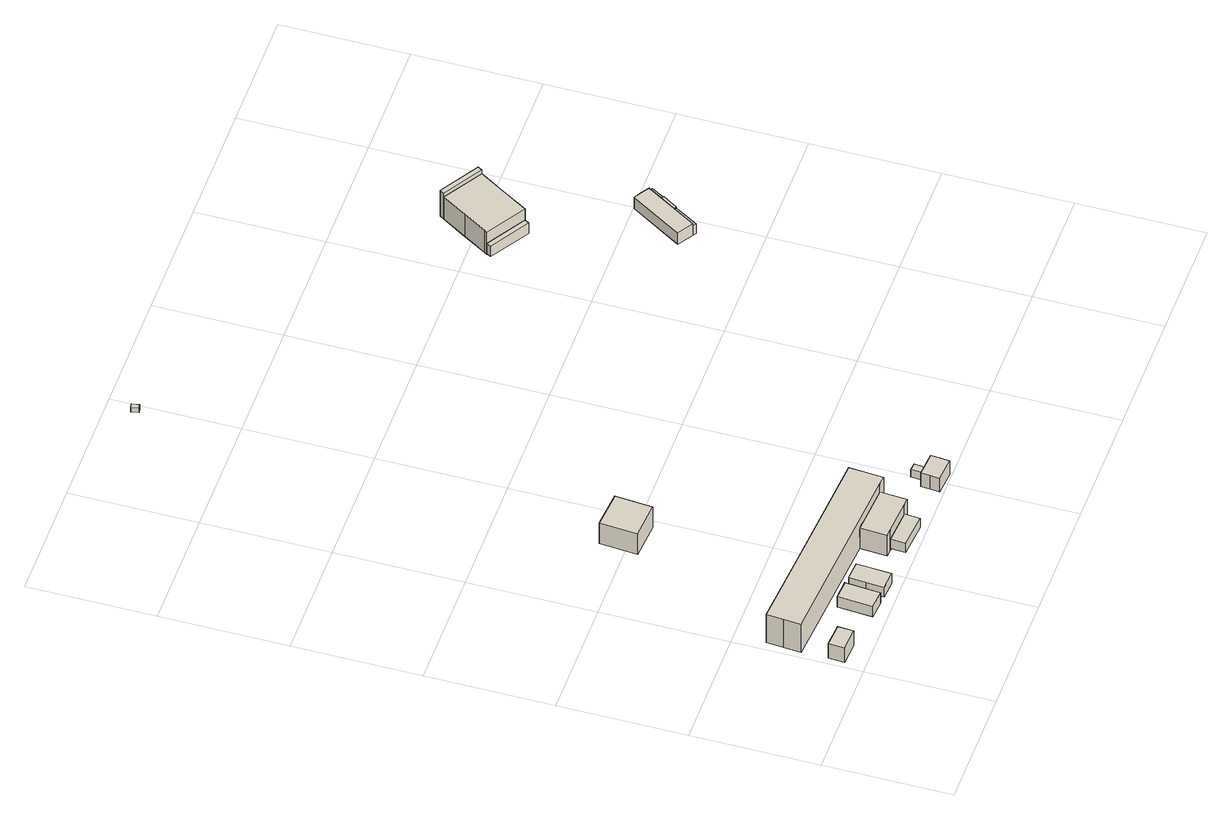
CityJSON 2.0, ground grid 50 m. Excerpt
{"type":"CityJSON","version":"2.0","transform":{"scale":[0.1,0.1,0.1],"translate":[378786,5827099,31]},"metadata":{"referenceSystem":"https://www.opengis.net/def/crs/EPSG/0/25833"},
"CityObjects":{
"building1":{"type":"Building","attributes":{"Gemeindeschluessel":"11000005","BezugspunktDach":"2200","function":"31001_1010","measuredHeight":9.22,"storeysAboveGround":1},"address":[{"country":"Germany","locality":"Berlin","thoroughfareNumber":"60A (2)","thoroughfareName":"Niederneuendorfer Allee"}],"geometry":[{"type":"Solid","lod":"1","boundaries":[[[[0,1,2,3]],[[4,5,6,7]],[[4,7,3,2]],[[5,4,2,1]],[[6,5,1,0]],[[7,6,0,3]]]]}]},
"building2":{"type":"Building","attributes":{"Gemeindeschluessel":"11000005","BezugspunktDach":"2200","function":"31001_2521","measuredHeight":5.26,"storeysAboveGround":1},"address":[{"country":"Germany","locality":"Berlin","thoroughfareNumber":"60A","thoroughfareName":"Niederneuendorfer Allee"}],"geometry":[{"type":"Solid","lod":"1","boundaries":[[[[8,9,10,11]],[[12,13,14,15]],[[12,15,11,10]],[[13,12,10,9]],[[14,13,9,8]],[[15,14,8,11]]]]}]},
"building3":{"type":"Building","attributes":{"Gemeindeschluessel":"11000005","BezugspunktDach":"2200","function":"31001_2521","measuredHeight":5.75,"storeysAboveGround":1},"address":[{"country":"Germany","locality":"Berlin","thoroughfareNumber":"60A (1)","thoroughfareName":"Niederneuendorfer Allee"}],"geometry":[{"type":"Solid","lod":"1","boundaries":[[[[16,17,18,19,20]],[[21,22,23,24,25]],[[21,25,20,19]],[[22,21,19,18]],[[23,22,18,17]],[[24,23,17,16]],[[25,24,16,20]]]]}]},
"building4":{"type":"Building","attributes":{"name":"Umspannwerk Teufelsbruch","Gemeindeschluessel":"11000005","function":"31001_2522"},"address":[{"country":"Germany","locality":"Berlin","thoroughfareNumber":"60A (3)","thoroughfareName":"Niederneuendorfer Allee"}],"children":["building4-1","building4-2","building4-3"]},
"building4-1":{"type":"BuildingPart","attributes":{"BezugspunktDach":"2200","measuredHeight":16.66,"storeysAboveGround":2},"parents":["building4"],"geometry":[{"type":"MultiSurface","lod":"1","boundaries":[[[26,27,28,29,30,31,32,33]],[[34,35,36,37,38,39,40,41]],[[34,41,33,32]],[[35,34,32,31]],[[36,35,31,30]],[[37,36,30,29]],[[38,37,29,28]],[[39,38,28,27]],[[40,39,27,26]],[[41,42,43,44,40,26,33]],[[40,44,43,42]]]}]},
"building4-2":{"type":"BuildingPart","attributes":{"BezugspunktDach":"2200","measuredHeight":10.88,"storeysAboveGround":2},"parents":["building4"],"geometry":[{"type":"MultiSurface","lod":"1","boundaries":[[[45,46,47,44,43,48]],[[42,40,49,50,51,52]],[[42,52,48,43]],[[49,40,44,47]],[[50,49,47,46]],[[51,50,53,54,55,56,46,45]],[[52,51,45,48]],[[40,42,43,44]],[[56,55,54,53]]]}]},
"building4-3":{"type":"BuildingPart","attributes":{"BezugspunktDach":"2200","measuredHeight":4.51,"storeysAboveGround":2},"parents":["building4"],"geometry":[{"type":"Solid","lod":"1","boundaries":[[[[57,56,55,58]],[[54,53,59,60]],[[54,60,58,55]],[[59,53,56,57]],[[60,59,57,58]],[[53,54,55,56]]]]}]},
"building5":{"type":"Building","attributes":{"Gemeindeschluessel":"11000005","BezugspunktDach":"2200","function":"51001_9998","measuredHeight":10.43,"storeysAboveGround":0},"address":[{"country":"Germany","locality":"Berlin"}],"geometry":[{"type":"Solid","lod":"1","boundaries":[[[[61,62,63,64]],[[65,66,67,68]],[[65,68,64,63]],[[66,65,63,62]],[[67,66,62,61]],[[68,67,61,64]]]]}]},
"building6":{"type":"Building","attributes":{"Gemeindeschluessel":"11000005","BezugspunktDach":"2200","function":"31001_1010","measuredHeight":8.78,"storeysAboveGround":2},"address":[{"country":"Germany","locality":"Berlin","thoroughfareNumber":"60B","thoroughfareName":"Niederneuendorfer Allee"}],"geometry":[{"type":"Solid","lod":"1","boundaries":[[[[69,70,71,72,73,74,75,76]],[[77,78,79,80,81,82,83,84]],[[77,84,76,75]],[[78,77,75,74]],[[79,78,74,73]],[[80,79,73,72]],[[81,80,72,71]],[[82,81,71,70]],[[83,82,70,69]],[[84,83,69,76]]]]}]},
"building7":{"type":"Building","attributes":{"Gemeindeschluessel":"11000005","BezugspunktDach":"2200","function":"31001_1000","measuredHeight":3.79,"storeysAboveGround":1},"address":[{"country":"Germany","locality":"Berlin","thoroughfareNumber":"60B (1)","thoroughfareName":"Niederneuendorfer Allee"}],"geometry":[{"type":"Solid","lod":"1","boundaries":[[[[85,86,87,88]],[[89,90,80,79]],[[89,79,88,87]],[[90,89,87,86]],[[80,90,86,85]],[[79,80,85,88]]]]}]},
"building8":{"type":"Building","attributes":{"Gemeindeschluessel":"11000005","BezugspunktDach":"2200","function":"31001_2074","measuredHeight":2.49,"storeysAboveGround":1},"address":[{"country":"Germany","locality":"Berlin","thoroughfareNumber":"63 (1)","thoroughfareName":"Niederneuendorfer Allee"}],"geometry":[{"type":"Solid","lod":"1","boundaries":[[[[91,92,93,94]],[[95,96,97,98]],[[95,98,94,93]],[[96,95,93,92]],[[97,96,92,91]],[[98,97,91,94]]]]}]},
"building9":{"type":"Building","attributes":{"Gemeindeschluessel":"11000005","BezugspunktDach":"2200","function":"51009_1610","measuredHeight":5.14,"storeysAboveGround":0},"address":[{"country":"Germany","locality":"Berlin"}],"geometry":[{"type":"Solid","lod":"1","boundaries":[[[[99,100,101,102]],[[103,104,105,106]],[[103,106,102,101]],[[104,103,101,100]],[[105,104,100,99]],[[106,105,99,102]]]]}]},
"building10":{"type":"Building","attributes":{"Gemeindeschluessel":"11000005","BezugspunktDach":"2200","function":"31001_2512","measuredHeight":11.37,"storeysAboveGround":2},"address":[{"country":"Germany","locality":"Berlin","thoroughfareNumber":"62","thoroughfareName":"Niederneuendorfer Allee"}],"geometry":[{"type":"Solid","lod":"1","boundaries":[[[[107,108,109,110,111,112,113,114]],[[115,116,117,118,119,120,121,122]],[[115,122,114,113]],[[116,115,113,112]],[[117,116,112,111]],[[118,117,111,110]],[[119,118,110,109]],[[120,119,109,108]],[[121,120,108,107]],[[122,121,107,114]]]]}]},
"building11":{"type":"Building","attributes":{"Gemeindeschluessel":"11000005","function":"31001_2081"},"address":[{"country":"Germany","locality":"Berlin","thoroughfareNumber":"61","thoroughfareName":"Niederneuendorfer Allee"}],"children":["building11-1","building11-2","building11-3"]},
"building11-1":{"type":"BuildingPart","attributes":{"BezugspunktDach":"2200","measuredHeight":6.94,"storeysAboveGround":1},"parents":["building11"],"geometry":[{"type":"MultiSurface","lod":"1","boundaries":[[[123,124,125,126,127]],[[128,129,130,131,132]],[[128,132,127,126]],[[129,128,126,125]],[[130,129,125,124]],[[131,133,134,135,136,137,138,124,123]],[[132,131,123,127]],[[135,134,133,131]],[[130,138,137,136]]]}]},
"building11-2":{"type":"BuildingPart","attributes":{"BezugspunktDach":"2200","measuredHeight":4.65,"storeysAboveGround":1},"parents":["building11"],"geometry":[{"type":"Solid","lod":"1","boundaries":[[[[139,140,134,133]],[[135,141,142,131]],[[141,135,134,140]],[[142,141,140,139]],[[131,142,139,133]],[[135,131,133,134]]]]}]},
"building11-3":{"type":"BuildingPart","attributes":{"BezugspunktDach":"2200","measuredHeight":4.65,"storeysAboveGround":1},"parents":["building11"],"geometry":[{"type":"Solid","lod":"1","boundaries":[[[[143,144,138,137]],[[130,145,146,136]],[[145,130,138,144]],[[146,145,144,143]],[[136,146,143,137]],[[136,137,138,130]]]]}]},
"building12":{"type":"Building","attributes":{"Gemeindeschluessel":"11000005","BezugspunktDach":"2200","function":"51009_1610","measuredHeight":6.4,"storeysAboveGround":0},"address":[{"country":"Germany","locality":"Berlin"}],"geometry":[{"type":"Solid","lod":"1","boundaries":[[[[147,148,149,150,151]],[[136,146,152,141,135]],[[136,135,151,150]],[[146,136,150,149]],[[152,146,149,148]],[[141,152,148,147]],[[135,141,147,151]]]]}]},
"building13":{"type":"Building","attributes":{"Gemeindeschluessel":"11000005","BezugspunktDach":"2200","function":"51009_1610","measuredHeight":12.98,"storeysAboveGround":0},"address":[{"country":"Germany","locality":"Berlin"}],"geometry":[{"type":"Solid","lod":"1","boundaries":[[[[153,154,155,156]],[[157,158,159,160]],[[157,160,156,155]],[[158,157,155,154]],[[159,158,154,153]],[[160,159,153,156]]]]}]}
},
"vertices":[
[99,68,99],[102,130,99],[11,136,99],[7,73,99],[11,136,25],[102,130,25],[99,68,25],[7,73,25],
[336,43,75],[346,180,75],[271,185,75],[262,48,75],[271,185,22],[346,180,22],[336,43,22],[262,48,22],
[444,35,72],[453,172,72],[379,177,72],[374,109,72],[369,40,72],[374,109,23],[379,177,23],[453,172,23],[444,35,23],[369,40,23],
[784,188,156],[821,185,156],[826,253,156],[830,320,156],[337,354,156],[28,376,156],[23,308,156],[18,240,156],[23,308,14],[28,376,14],[337,354,14],[830,320,14],[826,253,14],[821,185,14],[784,188,14],[18,240,14],[587,201,14],[587,201,117],[784,188,117],
[610,93,117],[748,84,117],[777,82,117],[580,95,117],[777,82,14],[748,84,14],[610,93,14],[580,95,14],[748,84,25],[610,93,25],[610,93,71],[748,84,71],
[744,23,71],[606,33,71],[744,23,25],[606,33,25],
[450,936,131],[462,1083,131],[314,1095,131],[303,947,131],[314,1095,27],[462,1083,27],[450,936,27],[303,947,27],
[1034,4,92],[1037,41,92],[1040,78,92],[1006,80,92],[977,82,92],[944,85,92],[942,48,92],[939,11,92],[942,48,23],[944,85,23],[977,82,23],[1006,80,23],[1040,78,23],[1037,41,23],[1034,4,23],[939,11,23],
[1006,80,61],[1010,131,61],[980,133,61],[977,82,61],[980,133,23],[1010,131,23],
[450,2870,51],[466,2874,51],[459,2904,51],[443,2900,51],[459,2904,26],[466,2874,26],[450,2870,26],[443,2900,26],
[1758,1820,61],[1769,1837,61],[1614,1931,61],[1604,1914,61],[1614,1931,9],[1769,1837,9],[1758,1820,9],[1604,1914,9],
[1769,1837,117],[1831,1938,117],[1886,2028,117],[1893,2039,117],[1739,2133,117],[1677,2032,117],[1621,1942,117],[1614,1931,117],[1621,1942,5],[1677,2032,5],[1739,2133,5],[1893,2039,5],[1886,2028,5],[1831,1938,5],[1769,1837,5],[1614,1931,5],
[1915,1252,80],[2040,1456,80],[2010,1475,80],[1980,1493,80],[1855,1289,80],[1980,1493,22],[2010,1475,22],[2040,1456,22],[1915,1252,22],[1855,1289,22],[1915,1252,69],[1971,1343,69],[1971,1343,22],[2007,1402,22],[2007,1402,69],[2040,1456,69],
[1928,1243,69],[1984,1335,69],[1984,1335,22],[1928,1243,22],
[2021,1394,69],[2054,1448,69],[2054,1448,22],[2021,1394,22],
[1984,1335,75],[2002,1364,75],[2021,1394,75],[2007,1402,75],[1971,1343,75],[2002,1364,22],
[1893,2039,136],[1903,2056,136],[1749,2150,136],[1739,2133,136],[1749,2150,6],[1903,2056,6],[1893,2039,6],[1739,2133,6]
]}
